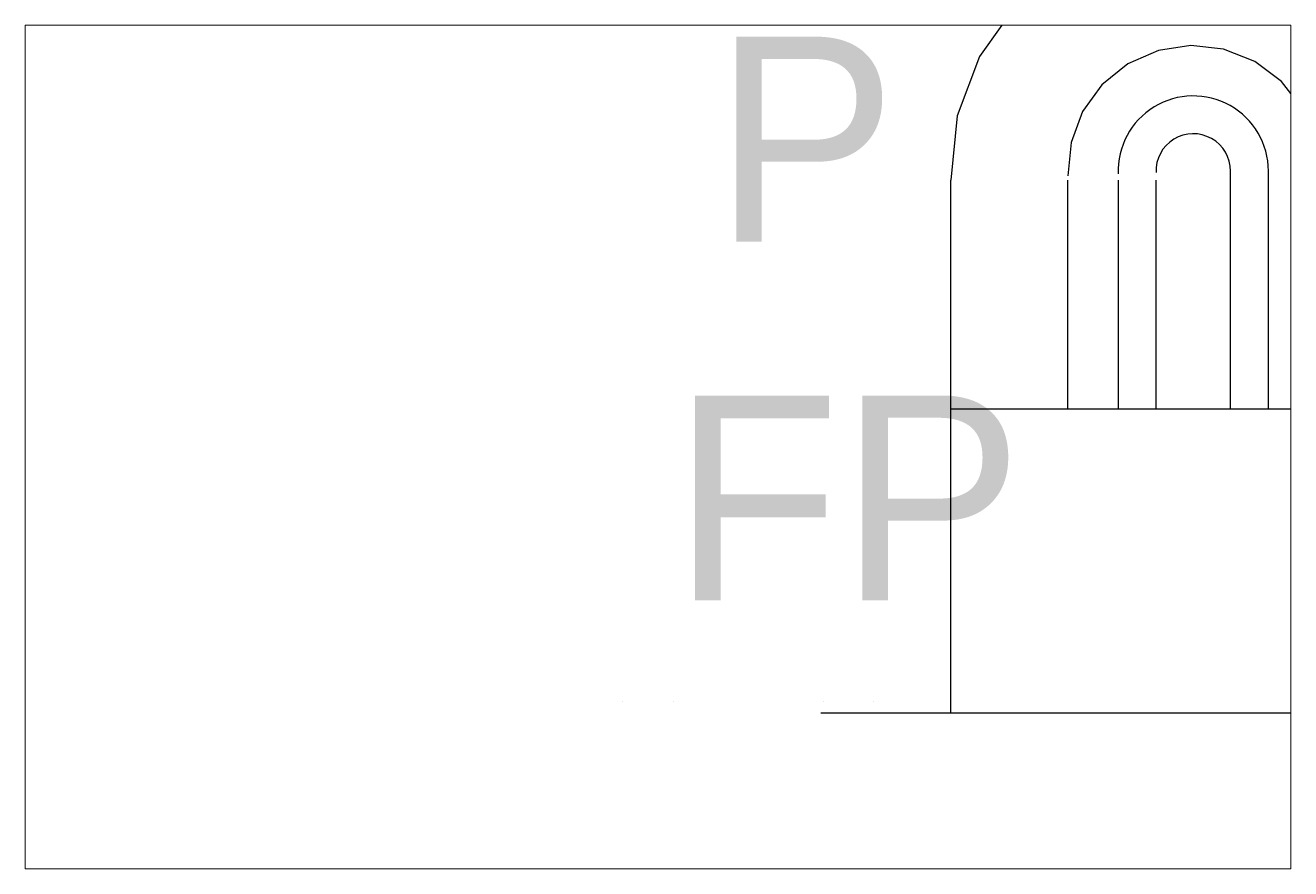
# Paper-space layout 'Layout1' of a CAD drawing. Extents: x 0 to 3, y 0 to 2.
# The model-space entities are those that its viewports show. They can reach past a viewport. Long polylines and large blocks are cut down to what shows.
import ezdxf

# ---------------------------------------------------------------- set-up
doc = ezdxf.new("R2010")
doc.units = 0
doc.header["$LTSCALE"] = 200
doc.header["$MEASUREMENT"] = 0
doc.layers.get('0').update_dxf_attribs({"linetype": 'CONTINUOUS'})
doc.layers.add('CARGAS-DIVERSAS', color=1, linetype='CONTINUOUS')
doc.layers.add('ILUMINACAO', color=1, linetype='CONTINUOUS')

msp = doc.modelspace()

# ---------------------------------------------------------------- linework, layer by layer
at = {"layer": 'CARGAS-DIVERSAS'}
for p, q in [((-0.1292, 0.14833), (0.10767, 0.14833)), ((-0.19226, 0), (0.19226, 0))]:
    msp.add_line(p, q, dxfattribs=at)
for points in [[(-0.12887, 0), (-0.12887, 0.25996)], [(-0.07178, 0.14833), (-0.07178, 0.25996)], [(-0.04717, 0.14833), (-0.04717, 0.25996)], [(-0.02872, 0.14833), (-0.02872, 0.25996)], [(0.00758, 0.14833), (0.00758, 0.26437)], [(0.02602, 0.14833), (0.02602, 0.26437)]]:
    msp.add_lwpolyline(points, dxfattribs=at)
for radius in [0.11834, 0.06125, 0.03664, 0.01819]:
    msp.add_arc((-0.01061, 0.26437), radius, 0, 182.13946, dxfattribs=at)
at = {"layer": 'ILUMINACAO'}
for points in [[(-0.28892, 0.00562), (-0.28892, 0.00562)], [(-0.26431, 0.00562), (-0.26431, 0.00562)], [(-0.19112, 0.00562), (-0.19112, 0.00562)], [(-0.16652, 0.00562), (-0.16652, 0.00562)]]:
    msp.add_lwpolyline(points, dxfattribs=at)

# ---------------------------------------------------------------- texts
at = {"layer": 'CARGAS-DIVERSAS', "flags": 1}
for tag, p, s in [('P', (-0.24455, 0.22994), '80'), ('FP', (-0.26471, 0.05481), '1.0')]:
    msp.add_attdef(tag, p, s, height=0.1, dxfattribs=at)

psp = doc.layouts.get("Layout1")

# ---------------------------------------------------------------- viewports
at = {"layer": '0'}
psp.add_viewport(center=(1.5, 1), size=(3, 2), view_center_point=(-0.27177, 0.12968), view_height=0.4115936, dxfattribs=at)

doc.saveas('drawing.dxf')
